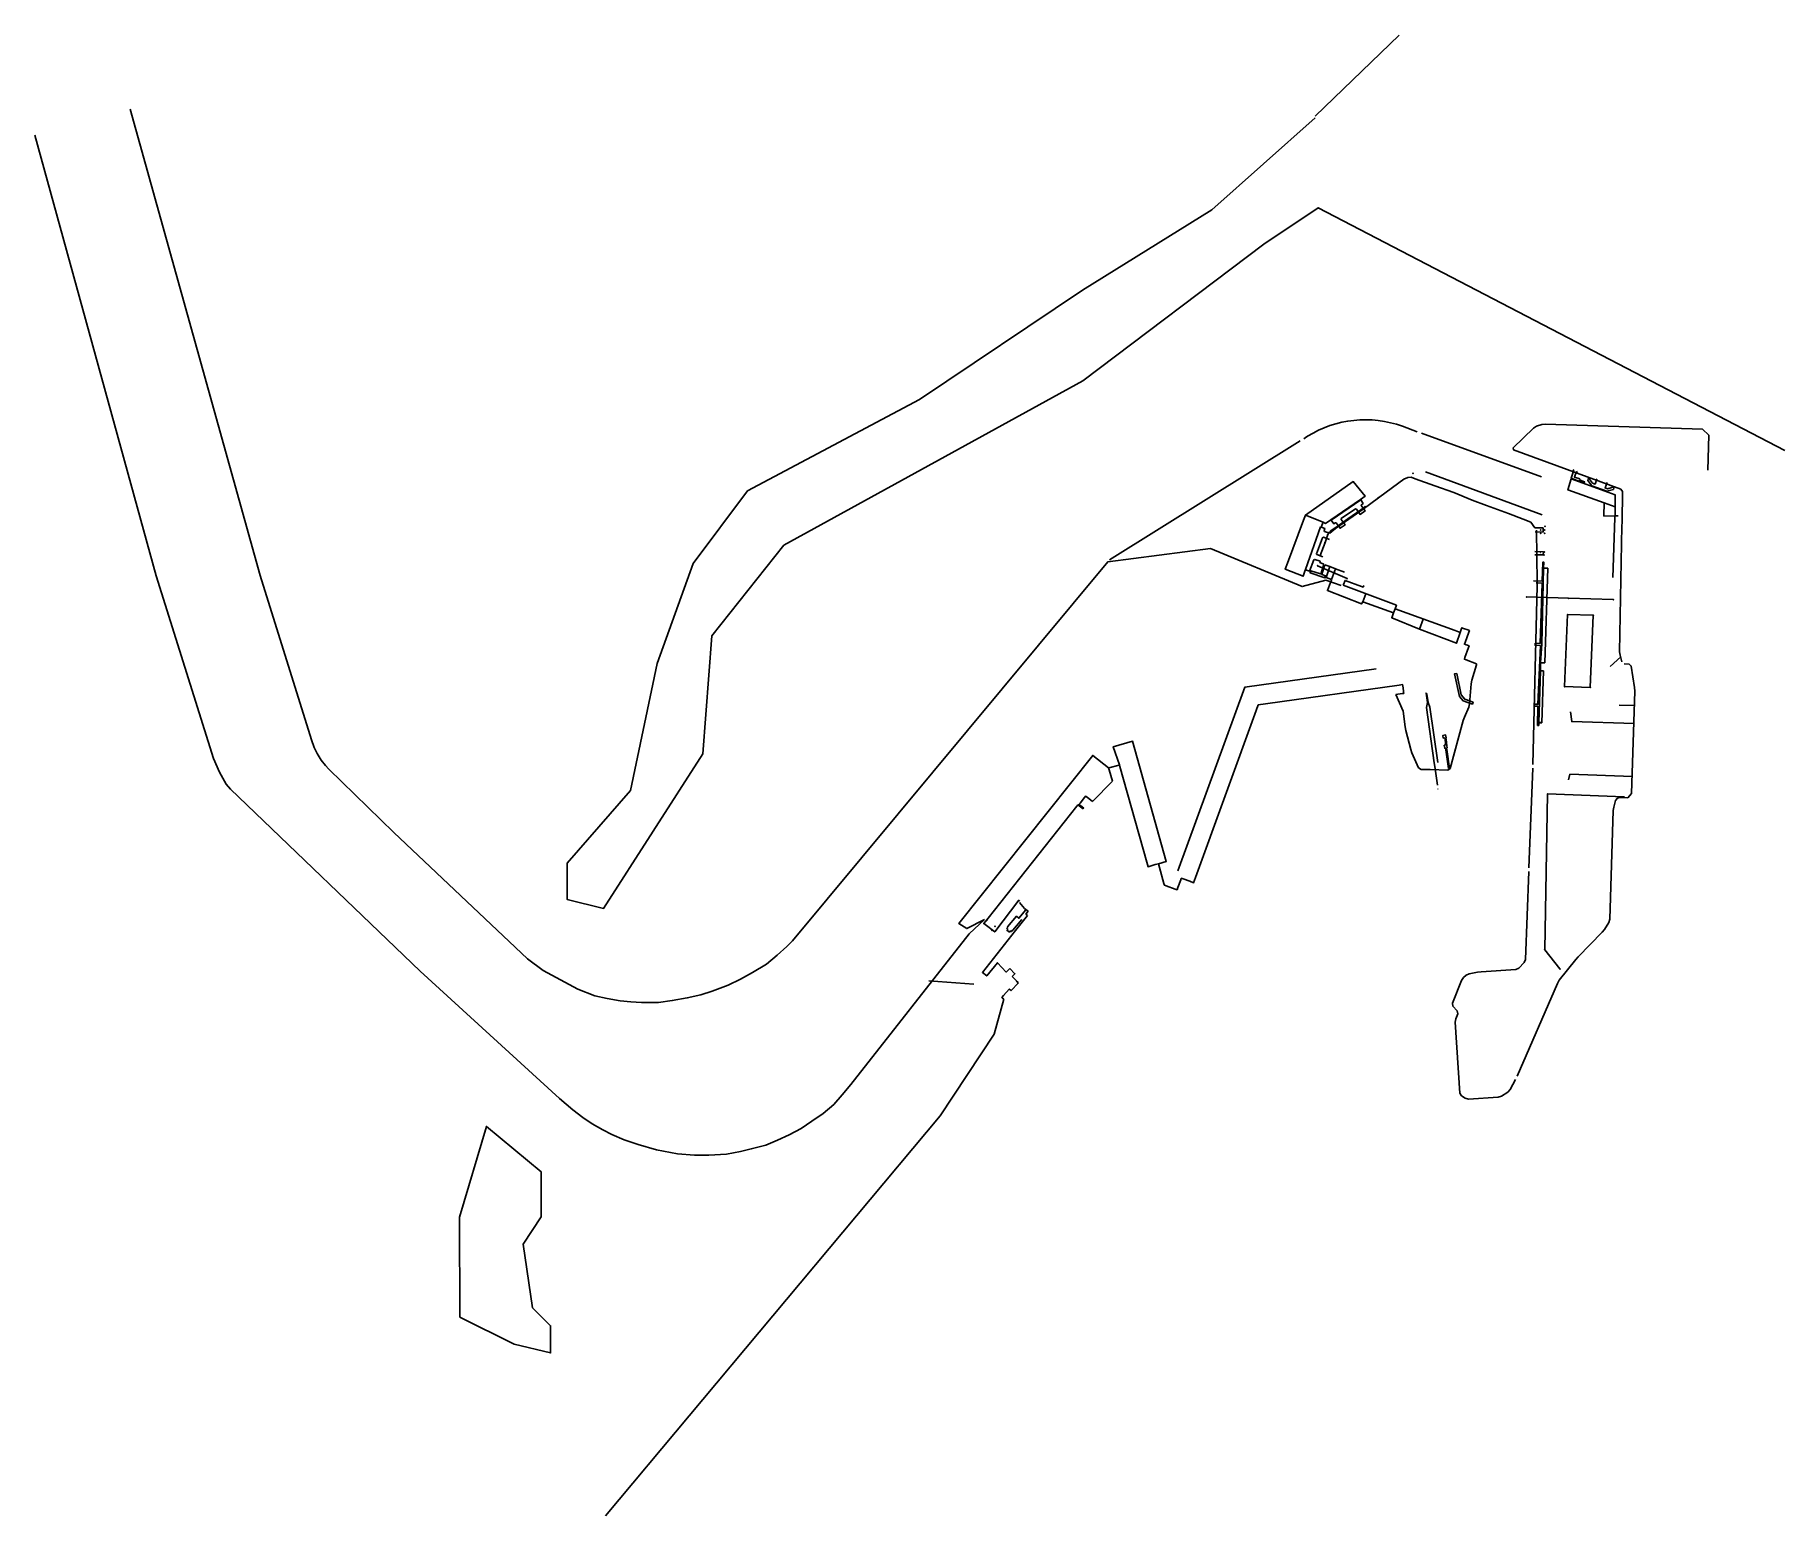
# Model space of a CAD drawing. Extents: x 295655 to 298871, y 700071 to 702793.
import ezdxf

# ---------------------------------------------------------------- set-up
doc = ezdxf.new("R2010")
doc.units = 0
doc.header["$LTSCALE"] = 5
for name, color, linetype in [('COAST', 7, 'CONTINUOUS'), ('TOP_OF_BANK', 7, 'CONTINUOUS'), ('VOLLN', 7, 'CONTINUOUS'), ('WHFLN', 7, 'CONTINUOUS')]:
    doc.layers.add(name, color=color, linetype=linetype)

msp = doc.modelspace()

# ---------------------------------------------------------------- linework, layer by layer
at = {"layer": 'COAST', "color": 3, "linetype": 'CONTINUOUS', "flags": 128}
for points in [[(298007.551, 702643.646), (298162.155, 702792.885)], [(295830.07, 702656.699), (296068.688, 701799.627), (296162.995, 701497.85), (296168.17, 701483.325), (296173.404, 701472.41), (296181.021, 701460.252), (296188.678, 701450.499), (296195.181, 701443.775), (296314.72, 701327.5), (296559.809, 701094.853), (296588.923, 701073.919), (296652.677, 701039.182), (296683.74, 701027.241), (296706.497, 701022.055), (296730.475, 701018.053), (296750.276, 701015.923), (296769.495, 701015.007), (296800.752, 701015.097), (296826.049, 701018.292), (296853.778, 701023.253), (296878.512, 701028.865), (296899.66, 701035.738), (296928.689, 701046.695), (296951.708, 701057.749), (296973.544, 701070.027), (296999.035, 701085.253), (297019.136, 701101.77), (297036.825, 701117.725), (297047.215, 701128.385), (297626.46, 701824.654), (297814.992, 701849.243), (297983.962, 701779.089), (298027.431, 701791.012), (298055.519, 701780.926)], [(298007.551, 702640.882), (297817.9, 702471.81), (297580.007, 702323.865)], [(295654.991, 702609.026), (295877.541, 701799.147), (295983.322, 701463.489), (295994.332, 701438.039), (296000.166, 701427.113), (296006.601, 701416.178), (296014.267, 701407.027), (296362.894, 701072.206), (296618.779, 700838.178), (296643.096, 700817.925), (296661.501, 700803.785), (296678.743, 700792.071), (296698.398, 700780.919), (296715.088, 700772.223), (296737.767, 700762.225), (296763.48, 700753.982), (296796.985, 700744.408), (296835.928, 700736.55), (296867.146, 700734.234), (296893.596, 700734.402), (296926.084, 700736.277), (296951.409, 700741.277), (296971.317, 700745.765), (296997.873, 700752.55), (297019.661, 700761.82), (297040.858, 700771.701), (297063.286, 700783.367), (297082.738, 700796.887), (297103.402, 700810.988), (297122.903, 700827.515), (297138.217, 700845.315), (297154.151, 700864.307), (297371.998, 701141.116), (297400.066, 701167.13)], [(298871.052, 702029.07), (298013.025, 702475.352), (297913.245, 702408.507), (297580.574, 702157.354), (297031.259, 701855.459), (296898.618, 701688.494), (296882.554, 701471.923), (296700.007, 701187.779), (296633.247, 701204.053), (296633.019, 701271.057), (296749.273, 701404.463), (296798.481, 701638.149), (296864.661, 701821.889), (296964.414, 701955.239), (297280.666, 702123.329), (297580.007, 702323.865)], [(297629.633, 701828.346), (297979.759, 702046.767)], [(297986.547, 702051.001), (297989.729, 702052.986)], [(298202.844, 702061.096), (298423.844, 701980.864)], [(298210.1, 701989.95), (298424.532, 701911.091)], [(298036.2329, 701881.4249), (298047.7892, 701889.4365), (298067.8994, 701903.8515), (298099.484, 701925.934)], [(298017.0491, 701836.3538), (298025.7791, 701860.3874), (298030.7186, 701874.6784)], [(298066.1182, 701794.0527), (298012.0848, 701817.4997)], [(297297.876, 701054.798), (297380.543, 701048.416)], [(297417.65, 700956.704), (297435.4142, 701020.8992)], [(296703.609, 700071.204), (297318.155, 700806.354), (297417.65, 700956.704)]]:
    msp.add_lwpolyline(points, dxfattribs=at)
msp.add_lwpolyline([(297986.547, 702051.001), (297993.747, 702055.4926), (297993.747, 702055.4926, -0.230456), (298167.854, 702073.7987), (298195.324, 702063.826)], format="xyb", dxfattribs=at)
msp.add_lwpolyline([(296435.544, 700436.82), (296434.919, 700620.332), (296484.655, 700787.014), (296584.946, 700703.849), (296585.229, 700620.844), (296551.897, 700570.726), (296568.996, 700453.776), (296602.411, 700420.887), (296602.581, 700370.883), (296535.721, 700387.157), (296435.544, 700436.82)], close=True, dxfattribs=at)
at = {"layer": 'COAST', "color": 4, "linetype": 'CONTINUOUS'}
msp.add_point((298187.6777, 701987.5532), dxfattribs=at)
at = {"layer": 'TOP_OF_BANK', "color": 3, "linetype": 'CONTINUOUS', "flags": 128}
for points in [[(298411.1078, 701887.4671), (298403.7745, 701897.3052), (298390.1275, 701902.9612), (298363.012, 701913.4254), (298322.4591, 701928.4142), (298296.4095, 701938.2662), (298262.3455, 701952.0605), (298227.6877, 701964.5763), (298191.2629, 701977.5252), (298184.0646, 701980.2618), (298177.816, 701979.9747), (298170.7989, 701976.6195), (298137.9913, 701952.4581), (298095.9492, 701921.7244)], [(298044.9728, 701886.1225), (298095.9492, 701921.7244)], [(298030.7186, 701874.6784), (298032.9406, 701878.2636), (298036.2329, 701881.4249)], [(298044.9728, 701886.1225), (298034.8337, 701877.5764)], [(298017.0462, 701825.663), (298016.2346, 701823.5764), (298023.8268, 701820.5931)], [(298025.1844, 701819.1355), (298034.7137, 701816.092), (298044.7272, 701811.7632), (298061.5837, 701806.0138)], [(297464.4213, 701198.4174), (297467.3689, 701194.9145), (297473.2696, 701187.7421)]]:
    msp.add_lwpolyline(points, dxfattribs=at)
at = {"layer": 'TOP_OF_BANK', "color": 3, "linetype": 'CONTINUOUS'}
for p in [(298123.837, 701942.9186), (298099.484, 701925.934), (298030.7186, 701874.6784), (298032.9406, 701878.2636), (298036.2329, 701881.4249), (298047.7892, 701889.4365), (298067.8994, 701903.8515), (298025.7791, 701860.3874), (298012.0848, 701817.4997), (298017.0491, 701836.3538), (298066.1182, 701794.0527)]:
    msp.add_point(p, dxfattribs=at)
at = {"layer": 'VOLLN', "color": 3, "linetype": 'CONTINUOUS', "flags": 128}
for points in [[(297989.5374, 701809.5914), (297985.4753, 701798.3423), (297952.6757, 701810.9576), (297956.7746, 701822.2998), (297986.1926, 701901.3534), (297989.9943, 701910.7151), (298077.6351, 701972.3019), (298099.2716, 701945.1708), (298090.8548, 701939.2512)], [(298539, 701933), (298472, 701957), (298478, 701977), (298559, 701947.714), (298559.12, 701908.714)], [(297989.9943, 701910.7151), (298022.3605, 701897.4107), (298026.3839, 701895.3328), (298036.2737, 701902.1216)], [(298559.12, 701908.714), (298538, 701909), (298539, 701933), (298559.07, 701925.81)], [(298022.3605, 701897.4107), (298018.7902, 701888.2263)], [(298017.2803, 701802.397), (297999.6911, 701808.4463), (297998.2932, 701804.5808), (298025.5309, 701795.013), (298026.891, 701798.8848), (298019.6139, 701801.5457), (298019.7238, 701801.8927), (298025.1844, 701819.1355)], [(298023.8268, 701820.5931), (298017.9674, 701802.1373)], [(298274.019, 701694.957), (298267.5, 701675), (298199.5, 701701), (298148.3, 701721.8), (298151.7, 701731), (298095, 701751.5), (298093, 701747.4), (298030, 701772), (298037.542, 701791.519)], [(298095, 701751.5), (298100.657, 701766.114)], [(298151.7, 701731), (298154.447, 701738.362)], [(298199.5, 701701), (298206.2, 701719.5)], [(297755.222, 701256.867), (297878.5, 701594.5), (298120, 701628)], [(297647.921, 701451.543), (297636.505, 701484.814), (297672, 701495), (297734, 701274), (297719.68, 701269.9)], [(297400.066, 701167.13), (297367.346, 701150.819), (297353, 701160), (297599, 701469), (297627.917, 701445.888)], [(297475.7498, 701185.1494), (297463.0752, 701169.6306), (297458.8646, 701173.2758), (297442.4039, 701153.8223), (297442.7103, 701153.509), (297440.9011, 701151.3708), (297442.8733, 701149.8084), (297441.1911, 701147.7663), (297445.6743, 701144.2146), (297447.6128, 701146.5055), (297448.1751, 701146.06), (297449.36, 701145.1212), (297451.6686, 701147.8495), (297451.8847, 701147.6861), (297468.3453, 701167.1396)]]:
    msp.add_lwpolyline(points, dxfattribs=at)
at = {"layer": 'WHFLN', "color": 3, "linetype": 'CONTINUOUS', "flags": 128}
for points in [[(298569.452, 701958.551), (298371.957, 702030.765), (298371.221, 702034.201), (298408.606, 702070.633), (298414.133, 702073.873), (298424.42, 702076.92), (298430.882, 702077.749), (298719.569, 702068.266), (298730.957, 702057.643), (298729.028, 701993.29)], [(298483.039, 701992.922), (298478.026, 701978.202), (298478.451, 701978.047)], [(298478.026, 701978.202), (298492.01, 701973.067), (298492.386, 701973.637), (298502.507, 701970.341), (298502.728, 701971.641), (298493.512, 701975.245), (298493.796, 701977.31), (298484.194, 701980.488), (298487.301, 701989.407), (298489.861, 701990.549)], [(298478.026, 701978.203), (298478.026, 701978.201)], [(298478.451, 701978.048), (298478.451, 701978.046)], [(298480.903, 701993.655), (298480.903, 701993.653)], [(298480.903, 701993.654), (298483.039, 701992.922)], [(298483.039, 701992.923), (298483.039, 701992.921)], [(298484.253, 701980.488), (298484.128, 701980.488)], [(298484.194, 701980.547), (298484.194, 701980.422)], [(298484.194, 701980.488), (298484.194, 701980.486)], [(298487.301, 701989.408), (298487.301, 701989.406)], [(298489.861, 701990.55), (298489.861, 701990.548)], [(298492.01, 701973.068), (298492.01, 701973.066)], [(298492.386, 701973.638), (298492.386, 701973.636)], [(298493.512, 701975.246), (298493.512, 701975.244)], [(298493.855, 701977.31), (298493.73, 701977.31)], [(298493.796, 701977.369), (298493.796, 701977.244)], [(298493.796, 701977.31), (298493.796, 701977.308)], [(298502.507, 701970.342), (298502.507, 701970.34)], [(298502.728, 701971.642), (298502.728, 701971.64)], [(298544.108, 701970.456), (298540.347, 701960.65), (298544.891, 701959.11), (298556.895, 701962.246), (298555.619, 701957.69), (298543.499, 701954.375), (298515.803, 701964.284), (298508.459, 701974.253), (298510.009, 701978.977), (298517.29, 701969.367), (298522.033, 701967.535), (298525.527, 701977.232)], [(298508.459, 701974.254), (298508.459, 701974.252)], [(298510.009, 701978.978), (298510.009, 701978.976)], [(298525.527, 701977.233), (298525.527, 701977.231)], [(298544.108, 701970.457), (298544.108, 701970.455)], [(298515.803, 701964.285), (298515.803, 701964.283)], [(298517.29, 701969.368), (298517.29, 701969.366)], [(298522.033, 701967.536), (298522.033, 701967.534)], [(298540.347, 701960.651), (298540.347, 701960.649)], [(298543.499, 701954.376), (298543.499, 701954.374)], [(298544.891, 701959.111), (298544.891, 701959.109)], [(298555.619, 701957.691), (298555.619, 701957.689)], [(298556.895, 701962.247), (298556.895, 701962.245)], [(298571.432, 701890.574), (298571.549, 701897.173), (298572.496, 701954.118), (298569.452, 701958.551)], [(298558.343, 701905.866), (298554.928, 701796.052)], [(298558.343, 701905.866), (298558.1901, 701908.9417), (298561.745, 701909.088)], [(298564.621, 701909.021), (298561.745, 701909.088)], [(298034.8337, 701877.5764), (298025.0469, 701880.7575), (298024.0317, 701882.4286), (298025.2127, 701886.0719), (298017.4396, 701888.7813), (297989.6179, 701810.543), (297990.126, 701810.1956)], [(298426.3931, 701887.0183), (298411.1078, 701887.4671)], [(298411.7716, 701879.7554), (298426.5536, 701879.3214), (298426.3931, 701887.0183)], [(298414.114, 701882.946), (298415.563, 701787.089), (298415.536, 701780.49)], [(298567.927, 701652.887), (298567.09, 701659.361), (298571.432, 701890.574)], [(298411.4868, 701837.5668), (298426.8896, 701837.4384), (298427.0874, 701842.8508), (298411.4548, 701843.4793)], [(298004.909, 701828.4387), (297997.4905, 701807.5768), (297990.126, 701810.1956)], [(298004.909, 701828.4387), (298006.9086, 701829.1757), (298017.0462, 701825.663)], [(298034.7137, 701816.092), (298027.5834, 701796.0184), (298037.481, 701792.2759), (298044.7272, 701811.7632)], [(298409.065, 701790.0274), (298424.5799, 701789.4738), (298426.1084, 701824.1552), (298427.6995, 701824.3627), (298427.0235, 701813.3699), (298435.4189, 701813.1566)], [(298421.9617, 701624.6452), (298422.007, 701638.836), (298423.8805, 701674.2702), (298427.0235, 701813.3699)], [(298429.9518, 701639.1932), (298435.4189, 701813.1566)], [(298017.9674, 701802.1373), (298017.2803, 701802.397)], [(298059.317, 701781.605), (298059.761, 701782.784), (298062.669, 701790.502), (298092.551, 701779.508), (298095.647, 701778.369), (298096.783, 701781.468)], [(298154.447, 701738.362), (298157, 701745), (298059.317, 701781.605)], [(298415.536, 701780.49), (298407.843, 701452.319)], [(298421.4438, 701670.9158), (298411.8033, 701671.4854), (298412.0232, 701675.0038), (298421.1274, 701674.9144), (298424.7235, 701785.4956), (298413.5042, 701786.0978)], [(298396.397, 701760.181), (298472.889, 701757.845), (298555.566, 701755.321)], [(298154.447, 701738.362), (298264.642, 701698.361), (298274.019, 701694.957), (298275.417, 701698.647), (298276.177, 701700.653), (298277.24, 701703.459), (298280.063, 701702.446), (298288.085, 701699.567), (298291.191, 701698.452), (298290.041, 701695.36), (298282.99, 701676.399)], [(298304.128, 701637.32), (298284.911, 701644.422), (298281.816, 701645.566), (298282.9, 701648.683), (298289.296, 701667.082), (298290.379, 701670.199), (298287.279, 701671.327), (298284.941, 701672.178), (298281.84, 701673.307), (298282.99, 701676.399)], [(298409.3142, 701563.1343), (298417.0421, 701562.9948), (298421.4438, 701670.9158)], [(298569.1, 701649.871), (298549.839, 701632.404)], [(298571.37, 701640.721), (298567.927, 701652.887)], [(298155.81, 701580.914), (298169.042, 701550.326), (298172.728, 701521.415), (298173.976, 701514.947), (298183.152, 701479.688), (298185.346, 701473.489), (298197.75, 701446.143), (298202.413, 701443.192), (298212.444, 701443.354), (298219.042, 701443.282), (298251.5, 701442.037), (298255.665, 701445.095), (298279.644, 701533.167), (298281.845, 701539.369), (298289.848, 701557.474), (298291.44, 701563.782), (298294.33, 701600.603), (298295.523, 701607.058), (298303.822, 701635.134), (298304.128, 701637.32)], [(298409.2492, 701559.5349), (298416.9718, 701559.2165), (298416.3367, 701524.0322), (298418.5321, 701524.1504), (298418.8234, 701529.0695), (298424.1046, 701528.9884), (298424.0183, 701529.6426), (298418.7125, 701529.575), (298421.9617, 701624.6452), (298427.3512, 701624.2866)], [(298422.007, 701638.836), (298429.9518, 701639.1932)], [(298424.1046, 701528.9884), (298427.3512, 701624.2866)], [(298575.558, 701637.279), (298584.69, 701636.537)], [(298595.035, 701587.102), (298594.634, 701593.66), (298588.488, 701633.01), (298584.69, 701636.537)], [(297899.155, 701551.475), (297902.909, 701561.803), (297916.4, 701563.696), (298162.127, 701598.18)], [(298162.127, 701598.18), (298168.31, 701599.048), (298169.101, 701593.336), (298170.077, 701586.289), (298170.53, 701583.021), (298167.263, 701582.553), (298155.81, 701580.914)], [(298595.035, 701587.102), (298588.872, 701398.928), (298582.004, 701391.173), (298571.762, 701391.485), (298565.277, 701390.73), (298563.393, 701390.225), (298559.379, 701386.174), (298556.25, 701374.082), (298555.319, 701367.589), (298549.053, 701168.291), (298547.224, 701162.18), (298539.214, 701149.112), (298535.184, 701143.937), (298491.181, 701098.835), (298486.813, 701093.897), (298456.216, 701055.703), (298452.84, 701050.099)], [(298227.303, 701448.579), (298226.38, 701455.114), (298212.085, 701557.241), (298213.8, 701566.22), (298211.405, 701583.353), (298213.095, 701581.285), (298215.165, 701566.393), (298218.553, 701557.87)], [(298218.553, 701557.87), (298232.878, 701455.894)], [(298566.439, 701561.18), (298594.252, 701560.519)], [(297776.995, 701237.629), (297784.138, 701235.034), (297787.622, 701244.618), (297899.155, 701551.475)], [(298593.824, 701527.506), (298479.169, 701531.164), (298476.736, 701549.048)], [(298247.847, 701479.411), (298247.1967, 701482.4583), (298245.8807, 701482.1486), (298244.8744, 701487.6448), (298247.2741, 701488.264), (298247.118, 701491.564), (298246.265, 701497.661), (298245.6965, 701500.9986), (298243.0645, 701500.6889), (298242.3678, 701505.798), (298247.1672, 701506.5721), (298248.0962, 701501.1534), (298247.7091, 701501.2308), (298248.207, 701498.033), (298249.773, 701486.484), (298250.1383, 701483.155), (298249.1319, 701482.8453), (298249.628, 701479.753)], [(298252.572, 701444.967), (298247.847, 701479.411)], [(298249.628, 701479.753), (298254.351, 701445.181)], [(297635.046, 701421.589), (297628.846, 701442.722), (297627.917, 701445.888), (297631.093, 701446.786), (297644.745, 701450.645), (297647.921, 701451.543), (297648.813, 701448.365)], [(297648.813, 701448.365), (297698.05, 701272.943)], [(298232.182, 701414.33), (298227.303, 701448.579)], [(298407.634, 701445.723), (298400.309, 701262.336)], [(298590.67, 701429.976), (298475.851, 701434.198), (298472.904, 701424.154)], [(297582.432, 701371.797), (297576.083, 701376.822), (297573.495, 701378.87), (297575.544, 701381.457), (297583.682, 701391.731)], [(297583.682, 701391.731), (297585.731, 701394.318), (297588.321, 701392.273), (297598.631, 701384.131)], [(297598.631, 701384.131), (297635.046, 701421.589)], [(298233.153, 701407.224), (298233.078, 701407.791)], [(298575.477, 701392.54), (298434.626, 701398.073), (298429.628, 701111.726), (298457.484, 701076.546)], [(297404.336, 701166.694), (297406.833, 701169.851), (297569.501, 701375.504)], [(297569.501, 701375.504), (297571.548, 701378.091), (297574.167, 701376.084), (297581.365, 701370.568)], [(297581.365, 701370.568), (297582.432, 701371.797)], [(297698.05, 701272.943), (297700.457, 701264.368), (297702.777, 701265.032), (297706.052, 701265.859), (297713.722, 701268.219), (297716.553, 701268.973), (297719.68, 701269.9), (297721.662, 701262.755)], [(297698.767, 701266.23), (297698.898, 701265.76)], [(297721.662, 701262.755), (297729.711, 701233.734), (297730.593, 701230.554), (297733.695, 701229.427), (297750.173, 701223.44), (297753.879, 701222.093), (297755.331, 701226.036), (297760.512, 701240.106), (297761.652, 701243.203), (297764.754, 701242.076), (297776.995, 701237.629)], [(298400.059, 701255.741), (298394.281, 701094.113), (298391.885, 701088.427), (298382.141, 701078.215), (298376.571, 701075.599), (298312.742, 701071.187), (298306.2, 701070.388), (298290.722, 701067.671), (298284.964, 701064.955), (298280.005, 701060.715), (298276.284, 701055.501), (298259.851, 701013.926), (298260.805, 701008.368), (298268.708, 700999.29), (298269.584, 700993.764), (298265.918, 700985.138), (298264.841, 700978.808)], [(297400.8941, 701158.488), (297418.7117, 701144.6847), (297463.0092, 701202.8114), (297464.7521, 701201.2083)], [(297478.7313, 701174.8966), (297457.1044, 701147.4676), (297395.9931, 701070.267), (297404.0933, 701063.773), (297423.6399, 701087.8442), (297439.5433, 701070.8156), (297446.7255, 701077.4905)], [(297398.9151, 701159.8406), (297404.336, 701166.694)], [(297473.2696, 701187.7421), (297480.2465, 701182.5852)], [(297478.7313, 701174.8966), (297475.9403, 701177.3127), (297480.2465, 701182.5852)], [(297400.8941, 701158.488), (297398.9151, 701159.8406)], [(297450.524, 701062.8407), (297455.7776, 701067.7233), (297446.7255, 701077.4905)], [(297450.524, 701062.8407), (297460.7259, 701053.0367), (297460.1869, 701052.9638), (297461.8863, 701050.548), (297448.8266, 701036.8586), (297445.5552, 701039.5515), (297435.0923, 701027.6417)], [(297461.522, 701051.335), (297458.304, 701054.498)], [(298378.721, 700879.202), (298452.84, 701050.099)], [(297432.4278, 701023.4031), (297431.818, 701023.9145), (297435.0923, 701027.6417)], [(297432.4278, 701023.4031), (297435.4142, 701020.8992)], [(298264.841, 700978.808), (298273.322, 700848.527), (298276.325, 700843.47), (298283.35, 700839.028), (298289.433, 700837.455), (298344.105, 700840.628), (298350.144, 700842.651), (298361.753, 700850.4), (298366.064, 700855.137), (298375.842, 700873.269)]]:
    msp.add_lwpolyline(points, dxfattribs=at)
at = {"layer": 'WHFLN', "color": 2, "linetype": 'CONTINUOUS', "flags": 128}
msp.add_lwpolyline([(298036.9193, 701901.1665), (298041.6233, 701894.6764), (298044.3832, 701896.4884), (298046.1761, 701896.5315), (298053.3313, 701886.4343), (298062.4719, 701892.5515), (298055.3252, 701902.8066), (298055.3371, 701904.2007), (298081.5342, 701922.1764), (298083.3663, 701921.7735), (298090.2509, 701911.945), (298099.493, 701918.1833), (298092.2729, 701928.2524), (298092.4893, 701929.6192), (298095.8039, 701932.0185), (298091.3411, 701938.5744), (298090.8548, 701939.2512), (298036.5726, 701901.788), (298036.9193, 701901.1665)], close=True, dxfattribs=at)
for points in [[(298036.901, 701901.1199), (298091.3411, 701938.5744)], [(298034.0235, 701865.4608), (298022.6592, 701869.8008), (298021.1114, 701869.0151), (298009.9933, 701839.2024), (298010.6855, 701838.2288), (298021.9947, 701833.7493)]]:
    msp.add_lwpolyline(points, dxfattribs=at)
at = {"layer": 'WHFLN', "color": 3, "linetype": 'CONTINUOUS', "flags": 128}
for points in [[(298466.062, 701595.507), (298513.099, 701594.071), (298518.664, 701726.411), (298471.627, 701727.847), (298466.062, 701595.507)], [(298275.89, 701580.088), (298267.661, 701619.462), (298263.87, 701618.927), (298272.637, 701577.454), (298279.437, 701569.476), (298296.463, 701563.332), (298297.827, 701566.811), (298282.617, 701572.349), (298275.89, 701580.088)]]:
    msp.add_lwpolyline(points, close=True, dxfattribs=at)
at = {"layer": 'WHFLN', "color": 4, "linetype": 'CONTINUOUS'}
for p in [(298421.731, 701883.4226), (298421.7871, 701877.3077), (298429.2485, 701877.3077), (298429.4729, 701883.4787), (298421.6482, 701842.8661), (298428.7329, 701842.5243)]:
    msp.add_point(p, dxfattribs=at)
at = {"layer": 'WHFLN', "color": 7, "linetype": 'CONTINUOUS'}
for p in [(298430.129, 701890.034), (298421.4367, 701837.6992), (298428.352, 701837.502), (297404.336, 701166.694), (297398.9151, 701159.8406), (297413.954, 701147.7877), (297419.362, 701154.649)]:
    msp.add_point(p, dxfattribs=at)
at = {"layer": 'WHFLN', "color": 3, "linetype": 'CONTINUOUS'}
for p in [(298396.397, 701760.181), (298396.397, 701760.181), (298472.889, 701757.845), (298555.566, 701755.321), (298555.566, 701755.321), (298471.627, 701727.847), (298471.627, 701727.847), (298518.664, 701726.411), (298466.062, 701595.507), (298513.099, 701594.071), (298513.099, 701594.071), (298434.626, 701398.073), (298575.477, 701392.54), (298575.477, 701392.54), (298429.628, 701111.726), (298429.628, 701111.726), (298457.484, 701076.546), (298457.484, 701076.546)]:
    msp.add_point(p, dxfattribs=at)

doc.saveas('drawing.dxf')
